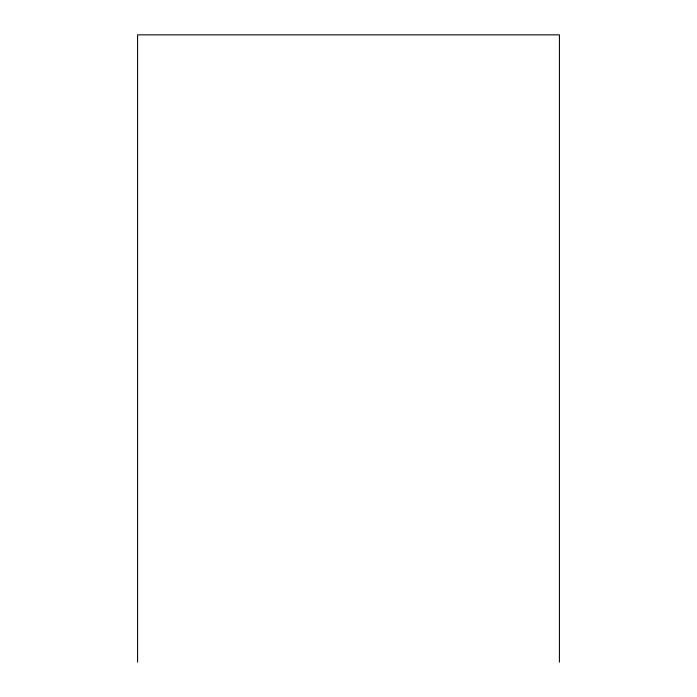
<?xml version="1.0" encoding="UTF-8"?>
<svg xmlns="http://www.w3.org/2000/svg" width="697" height="697" viewBox="0 0 697 697"><rect width="100%" height="100%" fill="white"/><g stroke="black" fill="none" stroke-linecap="round" stroke-linejoin="round"><path stroke-width="1.05" d="M559.421 662.15L559.421 34.85L137.579 34.85L137.579 662.15"/></g></svg>
